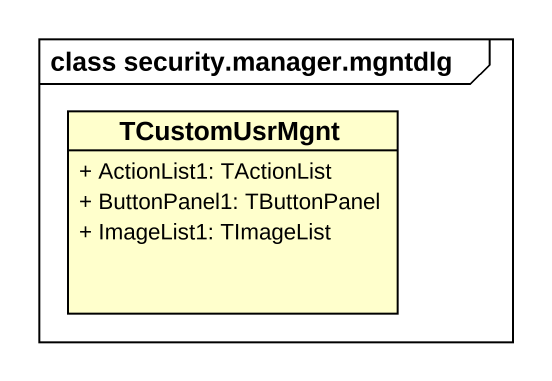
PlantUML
@startuml
mainframe class security.manager.mgntdlg
hide circle
hide empty members
skinparam classAttributeIconSize 0
class TCustomUsrMgnt {
  + ActionList1: TActionList
  + ButtonPanel1: TButtonPanel
  + ImageList1: TImageList
}
@enduml
